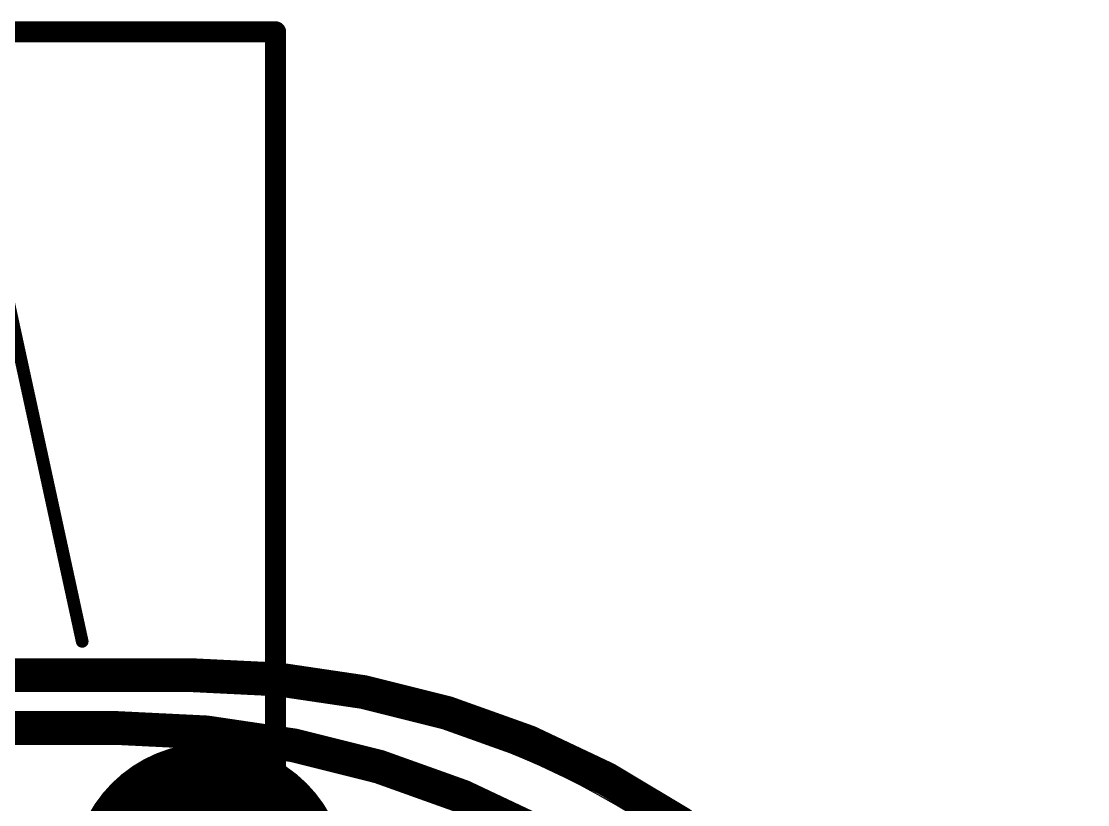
# Model space of a CAD drawing. Extents: x -0.5 to 33.7, y -0.3 to 25.8.
# Drawn here: x 20.94 to 33.73, y 16.35 to 25.76 of the extents above; entities that cross this region are included whole.
import ezdxf

# ---------------------------------------------------------------- set-up
doc = ezdxf.new("R2010")
doc.units = 0
for name, color, linetype in [('1', 12, 'CONTINUOUS'), ('16', 132, 'CONTINUOUS'), ('17', 110, 'CONTINUOUS'), ('20', 53, 'CONTINUOUS'), ('21', 253, 'CONTINUOUS')]:
    doc.layers.add(name, color=color, linetype=linetype)

# ---------------------------------------------------------------- blocks, each defined once
blk = doc.blocks.new('ROUNDP')
at = {"const_width": 0.5}
blk.add_lwpolyline([(0, -0.25, 1), (0, 0.25, 1), (0, -0.25)], format="xyb", dxfattribs=at)

msp = doc.modelspace()

# ---------------------------------------------------------------- linework, layer by layer
at = {"layer": '1', "const_width": 0.4064}
msp.add_lwpolyline([(9.017, 17.907), (22.987, 17.907)], dxfattribs=at)
at = {"layer": '1'}
for points, const_width in [([(33.528, 7.366, 0.4142), (22.987, 17.907)], 0.4064), ([(22.987, 18.0086, 1), (22.987, 17.8054)], 0.2032), ([(22.987, 17.8054, 1), (22.987, 18.0086)], 0.2032)]:
    msp.add_lwpolyline(points, format="xyb", dxfattribs=dict(at, const_width=const_width))
at = {"layer": '16', "const_width": 0.4064}
msp.add_lwpolyline([(22.098, 17.272), (18.796, 17.272)], dxfattribs=at)
at = {"layer": '16'}
for points, const_width in [([(32.893, 6.477, 0.4142), (22.098, 17.272)], 0.4064), ([(22.098, 17.3736, 1), (22.098, 17.1704)], 0.2032), ([(22.098, 17.1704, 1), (22.098, 17.3736)], 0.2032)]:
    msp.add_lwpolyline(points, format="xyb", dxfattribs=dict(at, const_width=const_width))
at = {"layer": '20'}
msp.add_line((23.7046, 17.7072), (10.3002, 17.758), dxfattribs=at)
msp.add_arc((22.9044, 7.4404), 10.2979, 355.5444, 85.5433, dxfattribs=at)
at = {"layer": '21'}
for points, const_width in [([(23.9862, 25.6332), (9.1862, 25.6332)], 0.254), ([(23.9862, 11.3332), (23.9862, 25.6332)], 0.254), ([(21.6662, 18.3132), (20.3962, 24.1632)], 0.1524)]:
    msp.add_lwpolyline(points, dxfattribs=dict(at, const_width=const_width))
for points, const_width in [([(24.0497, 25.6332, 1), (23.9227, 25.6332)], 0.127), ([(23.9862, 25.5697, 1), (23.9862, 25.6967)], 0.127), ([(21.629, 18.3051, 1), (21.7034, 18.3213)], 0.0762)]:
    msp.add_lwpolyline(points, format="xyb", dxfattribs=dict(at, const_width=const_width))

# ---------------------------------------------------------------- block references
at = {"layer": '17', "xscale": 3.302, "yscale": 3.302, "rotation": 180}
msp.add_blockref('ROUNDP', (23.1902, 15.4432), dxfattribs=at)
msp.add_blockref('ROUNDP', (23.1902, 15.4432), dxfattribs=at)

doc.saveas('drawing.dxf')
